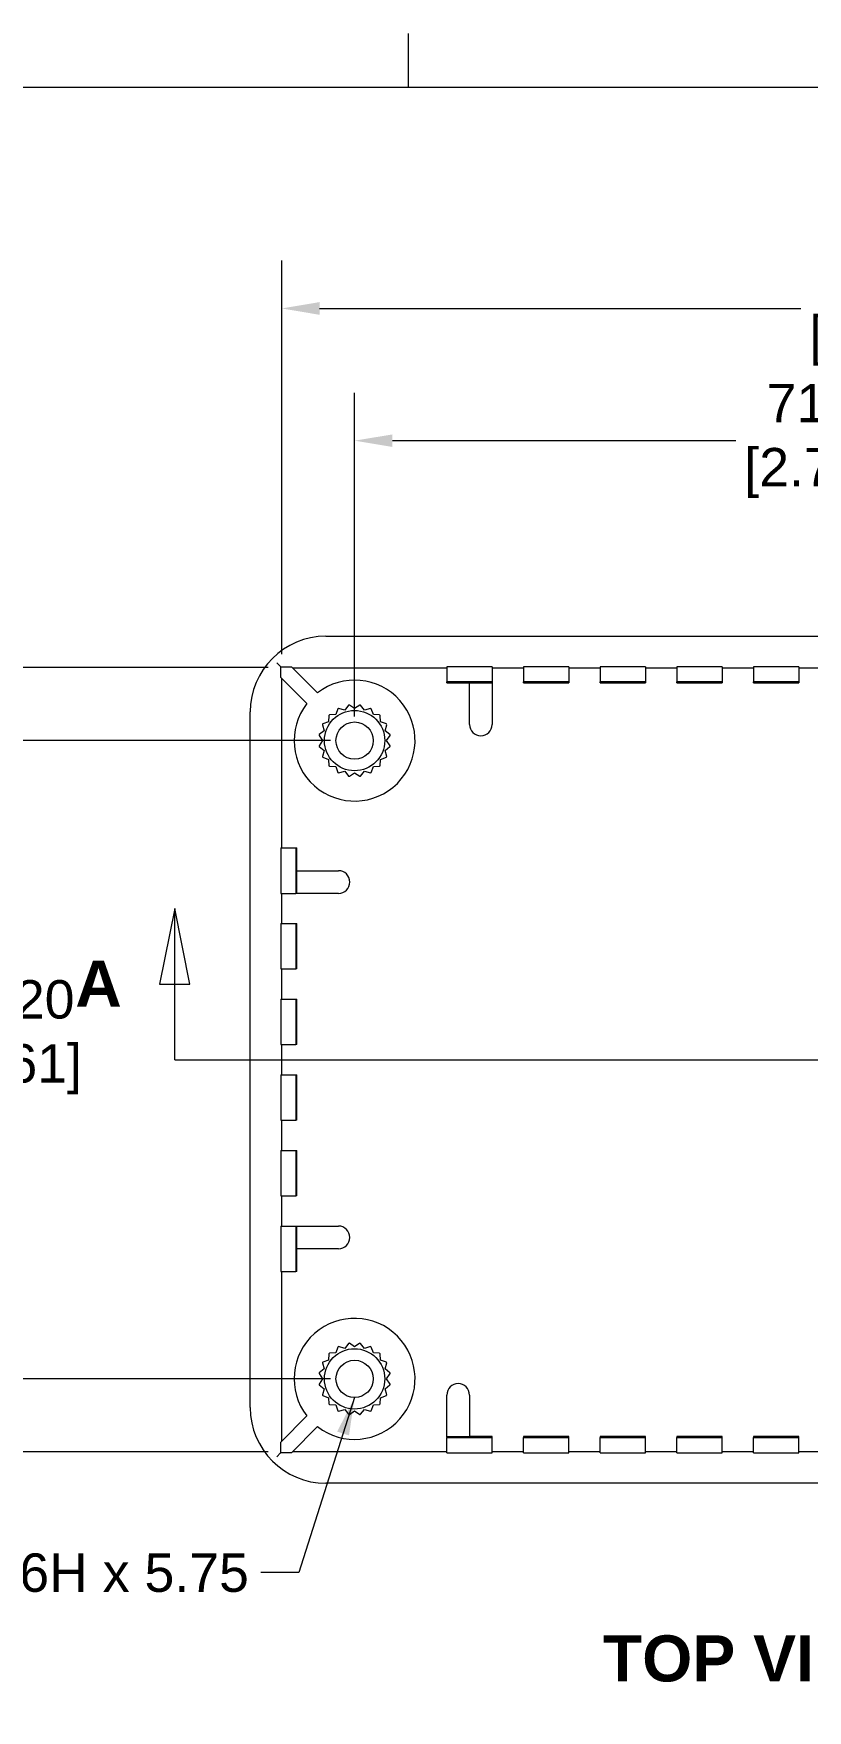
# Model space of a CAD drawing. Header units: millimetres. Extents: x 13 to 546, y 6 to 425.
# Drawn here: x 114.9 to 166.1, y 311.8 to 422.7 of the extents above; entities that cross this region are included whole.
import ezdxf

# ---------------------------------------------------------------- set-up
doc = ezdxf.new("R2010")
doc.units = ezdxf.units.MM
for name, color, linetype, lineweight in [('Dimension (ANSI)', 7, 'Continuous', 9), ('Section Line (ANSI)', 7, 'Continuous', 9), ('Sketch Geometry (ANSI)', 7, 'Continuous', 9), ('Symbol (ANSI)', 7, 'Continuous', 9), ('Visible (ANSI)', 7, 'Continuous', 18)]:
    doc.layers.add(name, color=color, linetype=linetype, lineweight=lineweight)
doc.styles.add('Label Text (ANSI)', font='ARIALBD.TTF')
doc.styles.add('Note Text (ANSI)', font='ARIAL.TTF')
doc.dimstyles.new('Default - mm (ANSI)', dxfattribs={"dimtxt": 2.54, "dimasz": 2.5, "dimexe": 3.175, "dimexo": 1.6002, "dimgap": 0.8, "dimtad": 0, "dimtih": 1, "dimtoh": 1, "dimrnd": 1e-08, "dimzin": 4, "dimdsep": 46, "dimtxsty": 'Note Text (ANSI)', "dimcen": 0.09, "dimdle": 10, "dimclrd": 256, "dimclre": 256, "dimclrt": 256, "dimadec": 1, "dimazin": 0, "dimtfac": 1.2, "dimtofl": 0, "dimtmove": 0, "dimatfit": 3, "dimfxl": 0, "dimtolj": 1, "dimtzin": 0, "dimlwd": -1, "dimlwe": -1, "dimarcsym": 0})
doc.dimstyles.new('Default - mm (ANSI)$7', dxfattribs={"dimtxt": 2.54, "dimasz": 2.5, "dimexe": 3.175, "dimexo": 1.6002, "dimgap": 0.8, "dimtad": 0, "dimtih": 1, "dimtoh": 1, "dimrnd": 1e-08, "dimzin": 4, "dimdsep": 46, "dimtxsty": 'Note Text (ANSI)', "dimcen": 0.09, "dimdle": 10, "dimclrd": 256, "dimclre": 256, "dimclrt": 256, "dimadec": 1, "dimazin": 0, "dimtfac": 1.2, "dimtofl": 0, "dimtmove": 0, "dimatfit": 3, "dimfxl": 0, "dimtolj": 1, "dimtzin": 0, "dimlwd": -1, "dimlwe": -1, "dimarcsym": 0})

# ---------------------------------------------------------------- blocks, each defined once
blk = doc.blocks.new('*D7')
at = {"layer": 'Defpoints', "color": 0}
for p in [(136.14, 395.74), (136.14, 375.91), (207.14, 375.91)]:
    blk.add_point(p, dxfattribs=at)
at = {"layer": 'Dimension (ANSI)'}
for p, q in [((136.14, 377.51), (136.14, 398.91)), ((207.14, 377.51), (207.14, 398.91)), ((138.64, 395.74), (161.35, 395.74)), ((204.64, 395.74), (173.33, 395.74))]:
    blk.add_line(p, q, dxfattribs=at)
for points in [[(138.64, 396.15), (138.64, 395.32), (136.14, 395.74)], [(204.64, 396.15), (204.64, 395.32), (207.14, 395.74)]]:
    blk.add_solid(points, dxfattribs=at)
at = {"layer": 'Dimension (ANSI)', "insert": (167.34, 399.49), "char_height": 2.54, "attachment_point": 2, "style": 'Note Text (ANSI)'}
blk.add_mtext('\\A1; 71.00\\P[2.795]', dxfattribs=at)
blk = doc.blocks.new('*D8')
at = {"layer": 'Defpoints', "color": 0}
for p in [(136.14, 375.91), (112.68, 333.71), (136.14, 333.71)]:
    blk.add_point(p, dxfattribs=at)
at = {"layer": 'Dimension (ANSI)'}
for p, q in [((134.54, 375.91), (109.51, 375.91)), ((112.68, 373.41), (112.68, 360.87)), ((112.68, 336.21), (112.68, 351.77)), ((134.54, 333.71), (109.51, 333.71))]:
    blk.add_line(p, q, dxfattribs=at)
for points in [[(112.27, 373.41), (113.1, 373.41), (112.68, 375.91)], [(112.27, 336.21), (113.1, 336.21), (112.68, 333.71)]]:
    blk.add_solid(points, dxfattribs=at)
at = {"layer": 'Dimension (ANSI)', "insert": (112.68, 360.07), "char_height": 2.54, "attachment_point": 2, "style": 'Note Text (ANSI)'}
blk.add_mtext('\\A1; 42.20\\P[1.661]', dxfattribs=at)
blk = doc.blocks.new('2dTransSection1')
at = {"layer": 'Section Line (ANSI)', "linetype": 'Continuous'}
for p, q in [((124.24, 364.81), (123.24, 359.81)), ((124.24, 359.81), (124.24, 364.81)), ((125.24, 359.81), (124.24, 364.81)), ((219.04, 364.81), (218.04, 359.81)), ((219.04, 359.81), (219.04, 364.81)), ((220.04, 359.81), (219.04, 364.81)), ((123.24, 359.81), (125.24, 359.81)), ((124.24, 354.81), (124.24, 359.81)), ((218.04, 359.81), (220.04, 359.81)), ((219.04, 354.81), (219.04, 359.81)), ((124.24, 354.81), (125.62, 354.81)), ((217.66, 354.81), (219.04, 354.81))]:
    blk.add_line(p, q, dxfattribs=at)
at = {"layer": 'Section Line (ANSI)'}
blk.add_line((124.24, 354.81), (219.04, 354.81), dxfattribs=at)
at = {"layer": 'Section Line (ANSI)', "linetype": 'Continuous', "flags": 128}
for points in [[(125.24, 359.81), (124.24, 364.81), (123.24, 359.81), (125.24, 359.81)], [(220.04, 359.81), (219.04, 364.81), (218.04, 359.81), (220.04, 359.81)]]:
    blk.add_lwpolyline(points, dxfattribs=at)
at = {"layer": 'Section Line (ANSI)'}
for points in [[(125.24, 359.81), (124.24, 364.81), (123.24, 359.81), (125.24, 359.81)], [(220.04, 359.81), (219.04, 364.81), (218.04, 359.81), (220.04, 359.81)]]:
    blk.add_solid(points, dxfattribs=at)
at = {"layer": 'Section Line (ANSI)', "char_height": 3.05, "attachment_point": 7, "style": 'Label Text (ANSI)'}
for insert in [(117.66, 358.31), (222.54, 355.26)]:
    blk.add_mtext('A', dxfattribs=dict(at, insert=insert))
blk = doc.blocks.new('Borders Default Border')
at = {"layer": 'Sketch Geometry (ANSI)'}
blk.add_line((139.7, 419.1), (139.7, 422.66), dxfattribs=at)
at = {"layer": 'Sketch Geometry (ANSI)', "flags": 128}
blk.add_lwpolyline([(19.05, 12.7), (19.05, 419.1), (539.75, 419.1), (539.75, 12.7), (19.05, 12.7)], dxfattribs=at)
blk = doc.blocks.new('*D33')
at = {"layer": 'Defpoints', "color": 0}
for p in [(132.03, 380.73), (100.9, 328.89), (132.03, 328.89)]:
    blk.add_point(p, dxfattribs=at)
at = {"layer": 'Dimension (ANSI)'}
for p, q in [((130.43, 380.73), (97.72, 380.73)), ((100.9, 378.23), (100.9, 359.36)), ((100.9, 331.39), (100.9, 350.26)), ((130.43, 328.89), (97.72, 328.89))]:
    blk.add_line(p, q, dxfattribs=at)
for points in [[(100.48, 378.23), (101.31, 378.23), (100.9, 380.73)], [(100.48, 331.39), (101.31, 331.39), (100.9, 328.89)]]:
    blk.add_solid(points, dxfattribs=at)
at = {"layer": 'Dimension (ANSI)', "insert": (100.9, 358.56), "char_height": 2.54, "attachment_point": 2, "style": 'Note Text (ANSI)'}
blk.add_mtext('\\A1; 51.83\\P[2.041]', dxfattribs=at)
blk = doc.blocks.new('*D34')
at = {"layer": 'Defpoints', "color": 0}
for p in [(211.95, 404.48), (131.32, 380.02), (211.95, 380.02)]:
    blk.add_point(p, dxfattribs=at)
at = {"layer": 'Dimension (ANSI)'}
for p, q in [((131.32, 381.62), (131.32, 407.66)), ((211.95, 381.62), (211.95, 407.66)), ((133.82, 404.48), (165.65, 404.48)), ((209.45, 404.48), (177.63, 404.48))]:
    blk.add_line(p, q, dxfattribs=at)
for points in [[(133.82, 404.9), (133.82, 404.06), (131.32, 404.48)], [(209.45, 404.9), (209.45, 404.06), (211.95, 404.48)]]:
    blk.add_solid(points, dxfattribs=at)
at = {"layer": 'Dimension (ANSI)', "insert": (171.64, 408.23), "char_height": 2.54, "attachment_point": 2, "style": 'Note Text (ANSI)'}
blk.add_mtext('\\A1; 80.63\\P[3.175]', dxfattribs=at)

msp = doc.modelspace()

# ---------------------------------------------------------------- linework, layer by layer
at = {"layer": 'Visible (ANSI)'}
for p, q in [((134.236, 382.808), (209.036, 382.808)), ((131.237, 380.807), (130.987, 381.057)), ((131.237, 380.807), (131.25, 380.794)), ((131.25, 380.087), (131.25, 380.794)), ((131.25, 380.794), (131.957, 380.794)), ((131.957, 380.794), (133.683, 379.068)), ((132.026, 380.725), (142.236, 380.725)), ((142.236, 380.788), (142.236, 379.788)), ((145.236, 380.788), (145.236, 379.788)), ((145.236, 380.725), (147.309, 380.725)), ((147.309, 380.788), (147.309, 379.788)), ((150.309, 380.788), (150.309, 379.788)), ((150.309, 380.725), (152.382, 380.725)), ((152.382, 380.788), (152.382, 379.788)), ((155.382, 380.788), (155.382, 379.788)), ((155.382, 380.725), (157.454, 380.725)), ((157.454, 380.788), (157.454, 379.788)), ((160.454, 380.788), (160.454, 379.788)), ((160.454, 380.725), (162.527, 380.725)), ((162.527, 380.788), (162.527, 379.788)), ((165.527, 380.788), (165.527, 379.788)), ((165.527, 380.725), (167.6, 380.725)), ((132.976, 378.361), (131.25, 380.087)), ((131.319, 368.808), (131.319, 380.018)), ((142.236, 379.725), (142.236, 379.788)), ((142.236, 379.725), (143.736, 379.725)), ((143.736, 376.975), (143.736, 379.734)), ((143.736, 379.734), (145.236, 379.734)), ((145.236, 379.788), (145.236, 379.734)), ((145.236, 379.734), (145.236, 376.975)), ((147.309, 379.725), (147.309, 379.788)), ((147.309, 379.725), (150.309, 379.725)), ((150.309, 379.788), (150.309, 379.725)), ((152.382, 379.725), (152.382, 379.788)), ((152.382, 379.725), (155.382, 379.725)), ((155.382, 379.788), (155.382, 379.725)), ((157.454, 379.725), (157.454, 379.788)), ((157.454, 379.725), (160.454, 379.725)), ((160.454, 379.788), (160.454, 379.725)), ((162.527, 379.725), (162.527, 379.788)), ((162.527, 379.725), (165.527, 379.725)), ((165.527, 379.788), (165.527, 379.725)), ((135.737, 378.249), (135.481, 377.925)), ((136.136, 378.029), (135.793, 378.258)), ((136.48, 378.258), (136.136, 378.029)), ((136.792, 377.925), (136.536, 378.249)), ((129.236, 331.808), (129.236, 377.808)), ((134.42, 377.155), (134.033, 377.011)), ((134.437, 377.567), (134.42, 377.155)), ((134.889, 377.624), (134.477, 377.607)), ((135.033, 378.011), (134.889, 377.624)), ((135.481, 377.925), (135.083, 378.037)), ((137.189, 378.037), (136.792, 377.925)), ((137.383, 377.624), (137.239, 378.011)), ((137.795, 377.607), (137.383, 377.624)), ((137.852, 377.155), (137.835, 377.567)), ((138.239, 377.011), (137.852, 377.155)), ((133.786, 376.252), (134.015, 375.908)), ((134.015, 375.908), (133.786, 375.565)), ((134.119, 376.564), (133.795, 376.308)), ((134.007, 376.961), (134.119, 376.564)), ((138.153, 376.564), (138.265, 376.961)), ((138.477, 376.308), (138.153, 376.564)), ((138.257, 375.908), (138.486, 376.252)), ((138.486, 375.565), (138.257, 375.908)), ((133.795, 375.509), (134.119, 375.253)), ((134.119, 375.253), (134.007, 374.855)), ((134.033, 374.805), (134.42, 374.661)), ((137.852, 374.661), (138.239, 374.805)), ((138.153, 375.253), (138.477, 375.509)), ((138.265, 374.855), (138.153, 375.253)), ((134.42, 374.661), (134.437, 374.249)), ((134.477, 374.209), (134.889, 374.192)), ((134.889, 374.192), (135.033, 373.805)), ((135.083, 373.779), (135.481, 373.891)), ((135.481, 373.891), (135.737, 373.567)), ((135.793, 373.558), (136.136, 373.787)), ((136.136, 373.787), (136.48, 373.558)), ((136.536, 373.567), (136.792, 373.891)), ((136.792, 373.891), (137.189, 373.779)), ((137.239, 373.805), (137.383, 374.192)), ((137.383, 374.192), (137.795, 374.209)), ((137.835, 374.249), (137.852, 374.661)), ((131.256, 368.808), (132.256, 368.808)), ((132.256, 368.808), (132.319, 368.808)), ((132.319, 367.308), (132.319, 368.808)), ((132.31, 367.308), (135.069, 367.308)), ((132.31, 365.808), (132.31, 367.308)), ((131.256, 365.808), (132.256, 365.808)), ((131.319, 363.808), (131.319, 365.808)), ((132.31, 365.808), (132.256, 365.808)), ((135.069, 365.808), (132.31, 365.808)), ((131.256, 363.808), (132.256, 363.808)), ((132.256, 363.808), (132.319, 363.808)), ((132.319, 360.808), (132.319, 363.808)), ((131.256, 360.808), (132.256, 360.808)), ((131.319, 358.808), (131.319, 360.808)), ((132.319, 360.808), (132.256, 360.808)), ((131.256, 358.808), (132.256, 358.808)), ((132.256, 358.808), (132.319, 358.808)), ((132.319, 355.808), (132.319, 358.808)), ((131.256, 355.808), (132.256, 355.808)), ((131.319, 353.808), (131.319, 355.808)), ((132.319, 355.808), (132.256, 355.808)), ((131.256, 353.808), (132.256, 353.808)), ((132.256, 353.808), (132.319, 353.808)), ((132.319, 350.808), (132.319, 353.808)), ((131.256, 350.808), (132.256, 350.808)), ((131.319, 348.808), (131.319, 350.808)), ((132.319, 350.808), (132.256, 350.808)), ((131.256, 348.808), (132.256, 348.808)), ((132.256, 348.808), (132.319, 348.808)), ((132.319, 345.808), (132.319, 348.808)), ((131.256, 345.808), (132.256, 345.808)), ((131.319, 343.808), (131.319, 345.808)), ((132.319, 345.808), (132.256, 345.808)), ((131.256, 343.808), (132.256, 343.808)), ((132.256, 343.808), (132.31, 343.808)), ((132.31, 342.308), (132.31, 343.808)), ((132.31, 343.808), (135.069, 343.808)), ((135.069, 342.308), (132.31, 342.308)), ((132.319, 340.808), (132.319, 342.308)), ((131.256, 340.808), (132.256, 340.808)), ((131.319, 329.598), (131.319, 340.808)), ((132.319, 340.808), (132.256, 340.808)), ((135.737, 336.049), (135.481, 335.725)), ((136.136, 335.829), (135.793, 336.058)), ((136.48, 336.058), (136.136, 335.829)), ((136.792, 335.725), (136.536, 336.049)), ((134.42, 334.955), (134.033, 334.811)), ((134.437, 335.367), (134.42, 334.955)), ((134.889, 335.424), (134.477, 335.407)), ((135.033, 335.811), (134.889, 335.424)), ((135.481, 335.725), (135.083, 335.837)), ((137.189, 335.837), (136.792, 335.725)), ((137.383, 335.424), (137.239, 335.811)), ((137.795, 335.407), (137.383, 335.424)), ((137.852, 334.955), (137.835, 335.367)), ((138.239, 334.811), (137.852, 334.955)), ((133.786, 334.052), (134.015, 333.708)), ((134.119, 334.364), (133.795, 334.108)), ((134.007, 334.761), (134.119, 334.364)), ((138.153, 334.364), (138.265, 334.761)), ((138.477, 334.108), (138.153, 334.364)), ((138.257, 333.708), (138.486, 334.052)), ((134.015, 333.708), (133.786, 333.365)), ((133.795, 333.309), (134.119, 333.053)), ((134.119, 333.053), (134.007, 332.655)), ((138.153, 333.053), (138.477, 333.309)), ((138.265, 332.655), (138.153, 333.053)), ((138.486, 333.365), (138.257, 333.708)), ((142.236, 329.882), (142.236, 332.641)), ((143.736, 332.641), (143.736, 329.882)), ((134.033, 332.605), (134.42, 332.461)), ((134.42, 332.461), (134.437, 332.049)), ((134.477, 332.009), (134.889, 331.992)), ((134.889, 331.992), (135.033, 331.605)), ((135.083, 331.579), (135.481, 331.691)), ((135.481, 331.691), (135.737, 331.367)), ((135.793, 331.358), (136.136, 331.587)), ((136.136, 331.587), (136.48, 331.358)), ((136.536, 331.367), (136.792, 331.691)), ((136.792, 331.691), (137.189, 331.579)), ((137.239, 331.605), (137.383, 331.992)), ((137.383, 331.992), (137.795, 332.009)), ((137.835, 332.049), (137.852, 332.461)), ((137.852, 332.461), (138.239, 332.605)), ((132.976, 331.255), (131.25, 329.529)), ((131.957, 328.822), (133.683, 330.548)), ((131.25, 328.822), (131.25, 329.529)), ((143.736, 329.882), (142.236, 329.882)), ((142.236, 329.882), (142.236, 329.828)), ((142.236, 328.828), (142.236, 329.828)), ((145.236, 329.891), (143.736, 329.891)), ((145.236, 329.828), (145.236, 329.891)), ((145.236, 328.828), (145.236, 329.828)), ((150.309, 329.891), (147.309, 329.891)), ((147.309, 329.891), (147.309, 329.828)), ((147.309, 328.828), (147.309, 329.828)), ((150.309, 329.828), (150.309, 329.891)), ((150.309, 328.828), (150.309, 329.828)), ((155.382, 329.891), (152.382, 329.891)), ((152.382, 329.891), (152.382, 329.828)), ((152.382, 328.828), (152.382, 329.828)), ((155.382, 329.828), (155.382, 329.891)), ((155.382, 328.828), (155.382, 329.828)), ((160.454, 329.891), (157.454, 329.891)), ((157.454, 329.891), (157.454, 329.828)), ((157.454, 328.828), (157.454, 329.828)), ((160.454, 329.828), (160.454, 329.891)), ((160.454, 328.828), (160.454, 329.828)), ((165.527, 329.891), (162.527, 329.891)), ((162.527, 329.891), (162.527, 329.828)), ((162.527, 328.828), (162.527, 329.828)), ((165.527, 329.828), (165.527, 329.891)), ((165.527, 328.828), (165.527, 329.828)), ((131.237, 328.809), (130.987, 328.559)), ((131.237, 328.809), (131.25, 328.822)), ((131.957, 328.822), (131.25, 328.822)), ((142.236, 328.891), (132.026, 328.891)), ((147.309, 328.891), (145.236, 328.891)), ((152.382, 328.891), (150.309, 328.891)), ((157.454, 328.891), (155.382, 328.891)), ((162.527, 328.891), (160.454, 328.891)), ((167.6, 328.891), (165.527, 328.891)), ((209.036, 326.808), (134.236, 326.808))]:
    msp.add_line(p, q, dxfattribs=at)
for centre, radius in [((136.136, 375.908), 1.994), ((136.136, 375.908), 1.232), ((136.136, 333.708), 1.994), ((136.136, 333.708), 1.232)]:
    msp.add_circle(centre, radius, dxfattribs=at)
for centre, radius, start, end in [((136.136, 375.908), 4, 142.18076, 127.81924), ((136.136, 375.908), 2.375, 98.31711, 99.68289), ((136.136, 375.908), 2.375, 80.31711, 81.68289), ((136.136, 375.908), 2.375, 152.31711, 153.68289), ((136.136, 375.908), 2.375, 134.31711, 135.68289), ((136.136, 375.908), 2.375, 116.31711, 117.68289), ((136.136, 375.908), 2.375, 62.31711, 63.68289), ((136.136, 375.908), 2.375, 44.31711, 45.68289), ((136.136, 375.908), 2.375, 26.31711, 27.68289), ((144.486, 376.975), 0.75, 180, 0), ((136.136, 375.908), 2.375, 170.31711, 171.68289), ((136.136, 375.908), 2.375, 8.31711, 9.68289), ((136.136, 375.908), 2.375, 188.31711, 189.68289), ((136.136, 375.908), 2.375, 206.31711, 207.68289), ((136.136, 375.908), 2.375, 332.31711, 333.68289), ((136.136, 375.908), 2.375, 350.31711, 351.68289), ((136.136, 375.908), 2.375, 224.31711, 225.68289), ((136.136, 375.908), 2.375, 242.31711, 243.68289), ((136.136, 375.908), 2.375, 296.31711, 297.68289), ((136.136, 375.908), 2.375, 314.31711, 315.68289), ((136.136, 375.908), 2.375, 260.31711, 261.68289), ((136.136, 375.908), 2.375, 278.31711, 279.68289), ((135.069, 366.558), 0.75, 270, 90), ((135.069, 343.058), 0.75, 270, 90), ((136.136, 333.708), 4, 232.18076, 217.81924), ((136.136, 333.708), 2.375, 98.31711, 99.68289), ((136.136, 333.708), 2.375, 80.31711, 81.68289), ((136.136, 333.708), 2.375, 134.31711, 135.68289), ((136.136, 333.708), 2.375, 116.31711, 117.68289), ((136.136, 333.708), 2.375, 62.31711, 63.68289), ((136.136, 333.708), 2.375, 44.31711, 45.68289), ((136.136, 333.708), 2.375, 170.31711, 171.68289), ((136.136, 333.708), 2.375, 152.31711, 153.68289), ((136.136, 333.708), 2.375, 26.31711, 27.68289), ((136.136, 333.708), 2.375, 8.31711, 9.68289), ((136.136, 333.708), 2.375, 188.31711, 189.68289), ((136.136, 333.708), 2.375, 206.31711, 207.68289), ((136.136, 333.708), 2.375, 332.31711, 333.68289), ((136.136, 333.708), 2.375, 350.31711, 351.68289), ((142.986, 332.641), 0.75, 0, 180), ((136.136, 333.708), 2.375, 224.31711, 225.68289), ((136.136, 333.708), 2.375, 242.31711, 243.68289), ((136.136, 333.708), 2.375, 296.31711, 297.68289), ((136.136, 333.708), 2.375, 314.31711, 315.68289), ((136.136, 333.708), 2.375, 260.31711, 261.68289), ((136.136, 333.708), 2.375, 278.31711, 279.68289)]:
    msp.add_arc(centre, radius, start, end, dxfattribs=at)
for centre, major_axis, ratio, start_param, end_param in [((134.236, 377.808), (-3.536, 3.536), 0.999981, 5.4977967, 7.068574), ((143.736, 380.788), (-1.5, 0), 0.0043633, 3.1415927, 6.2831853), ((148.809, 380.788), (-1.5, 0), 0.0043633, 3.1415927, 6.2831853), ((153.882, 380.788), (-1.5, 0), 0.0043633, 3.1415927, 6.2831853), ((158.954, 380.788), (-1.5, 0), 0.0043633, 3.1415927, 6.2831853), ((164.027, 380.788), (-1.5, 0), 0.0043633, 3.1415927, 6.2831853), ((143.736, 379.788), (-1.5, 0), 0.0043633, 3.1415927, 6.2831853), ((148.809, 379.788), (-1.5, 0), 0.0043633, 3.1415927, 6.2831853), ((153.882, 379.788), (-1.5, 0), 0.0043633, 3.1415927, 6.2831853), ((158.954, 379.788), (-1.5, 0), 0.0043633, 3.1415927, 6.2831853), ((164.027, 379.788), (-1.5, 0), 0.0043633, 3.1415927, 6.2831853), ((131.256, 367.308), (0, -1.5), 0.0043633, 3.1415927, 6.2831853), ((132.256, 367.308), (0, -1.5), 0.0043633, 3.1415927, 6.2831853), ((131.256, 362.308), (0, -1.5), 0.0043633, 3.1415927, 6.2831853), ((132.256, 362.308), (0, -1.5), 0.0043633, 3.1415927, 6.2831853), ((131.256, 357.308), (0, -1.5), 0.0043633, 3.1415927, 6.2831853), ((132.256, 357.308), (0, -1.5), 0.0043633, 3.1415927, 6.2831853), ((131.256, 352.308), (0, -1.5), 0.0043633, 3.1415927, 6.2831853), ((132.256, 352.308), (0, -1.5), 0.0043633, 3.1415927, 6.2831853), ((131.256, 347.308), (0, -1.5), 0.0043633, 3.1415927, 6.2831853), ((132.256, 347.308), (0, -1.5), 0.0043633, 3.1415927, 6.2831853), ((131.256, 342.308), (0, -1.5), 0.0043633, 3.1415927, 6.2831853), ((132.256, 342.308), (0, -1.5), 0.0043633, 3.1415927, 6.2831853), ((134.236, 331.808), (-3.536, -3.536), 0.999981, 5.4977967, 7.068574), ((143.736, 329.828), (-1.5, 0), 0.0043633, 0, 3.1415927), ((148.809, 329.828), (-1.5, 0), 0.0043633, 0, 3.1415927), ((153.882, 329.828), (-1.5, 0), 0.0043633, 0, 3.1415927), ((158.954, 329.828), (-1.5, 0), 0.0043633, 0, 3.1415927), ((164.027, 329.828), (-1.5, 0), 0.0043633, 0, 3.1415927), ((143.736, 328.828), (1.5, 0), 0.0043633, 3.1415927, 6.2831853), ((148.809, 328.828), (1.5, 0), 0.0043633, 3.1415927, 6.2831853), ((153.882, 328.828), (1.5, 0), 0.0043633, 3.1415927, 6.2831853), ((158.954, 328.828), (1.5, 0), 0.0043633, 3.1415927, 6.2831853), ((164.027, 328.828), (1.5, 0), 0.0043633, 3.1415927, 6.2831853)]:
    msp.add_ellipse(centre, major_axis=major_axis, ratio=ratio, start_param=start_param, end_param=end_param, dxfattribs=at)

# ---------------------------------------------------------------- block references
msp.add_blockref('Borders Default Border', (0, 0))
at = {"layer": 'Section Line (ANSI)'}
msp.add_blockref('2dTransSection1', (0, 0), dxfattribs=at)

# ---------------------------------------------------------------- texts
at = {"layer": 'Symbol (ANSI)', "insert": (129.145, 322.167), "char_height": 2.54, "width": 32.53601, "attachment_point": 3, "style": 'Note Text (ANSI)'}
msp.add_mtext('{M3 X 0.5 - 6H x 5.75}', dxfattribs=at)
at = {"layer": 'Symbol (ANSI)', "insert": (152.555, 313.656), "char_height": 3.05, "attachment_point": 7, "style": 'Label Text (ANSI)'}
msp.add_mtext('TOP VIEW OF BOX', dxfattribs=at)

# ---------------------------------------------------------------- dimensions: what is measured, and where the dimension line sits
at = {"layer": 'Dimension (ANSI)'}
dim = msp.add_linear_dim(base=(211.953, 404.481), p1=(131.319, 380.018), p2=(211.953, 380.018), text=' <>\\X[3.175]', dimstyle='Default - mm (ANSI)', override={"dimtih": 0, "dimtoh": 0, "dimdec": 2, "dimpost": '\\X', "dimtp": 0, "dimtm": 0, "dimtdec": 2, "dimatfit": 1, "dimtvp": -0.25}, dxfattribs=at)
dim.commit()
dim.dimension.update_dxf_attribs({"geometry": '*D34', "text_midpoint": (171.636, 404.481), "dimtype": 160})
for base, p1, p2, angle, text, override, picture, middle in [((136.136, 395.737), (207.136, 375.908), (136.136, 375.908), 180, ' <>\\X[2.795]', {"dimtih": 0, "dimtoh": 0, "dimdec": 2, "dimpost": '\\X', "dimtp": 0, "dimtm": 0, "dimtdec": 2, "dimatfit": 1, "dimtvp": -0.25}, '*D7', (167.337, 395.737)), ((100.897, 328.891), (132.026, 380.725), (132.026, 328.891), 270, ' <>\\X[2.041]', {"dimdec": 2, "dimpost": '\\X', "dimtp": 0, "dimtm": 0, "dimtdec": 2, "dimatfit": 1, "dimtvp": -0.25}, '*D33', (100.897, 354.808)), ((112.683, 333.708), (136.136, 375.908), (136.136, 333.708), 90, ' <>\\X[1.661]', {"dimdec": 2, "dimpost": '\\X', "dimtp": 0, "dimtm": 0, "dimtdec": 2, "dimatfit": 1, "dimtvp": -0.25}, '*D8', (112.683, 356.317))]:
    dim = msp.add_linear_dim(base=base, p1=p1, p2=p2, angle=angle, text=text, dimstyle='Default - mm (ANSI)', override=override, dxfattribs=at)
    dim.commit()
    dim.dimension.update_dxf_attribs({"geometry": picture, "text_midpoint": middle, "dimtype": 160})

# ---------------------------------------------------------------- leaders
at = {"layer": 'Symbol (ANSI)', "annotation_type": 0, "has_hookline": 1, "hookline_direction": 1, "text_width": 32.136}
msp.add_leader([(136.136, 332.476), (132.445, 320.897), (129.945, 320.897)], dimstyle='Default - mm (ANSI)$7', override={"dimtad": 0}, dxfattribs=at)

doc.saveas('drawing.dxf')
